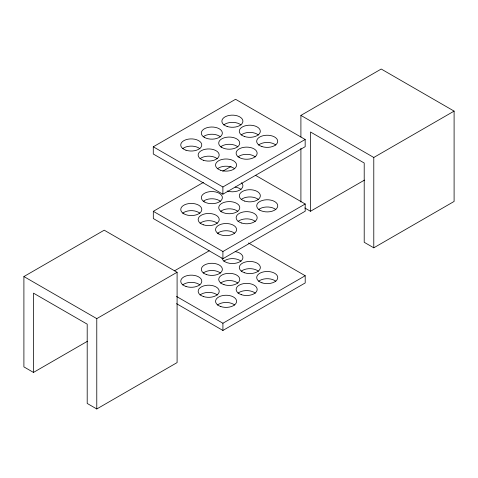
<?xml version="1.0" encoding="UTF-8"?>
<svg xmlns="http://www.w3.org/2000/svg" width="478" height="478" viewBox="0 0 478 478"><rect width="100%" height="100%" fill="white"/><g stroke="black" fill="none" stroke-linecap="round" stroke-linejoin="round"><path stroke-width="0.72" d="M153.277 146.794L235.564 99.287L305.167 139.474L305.167 146.686L222.885 194.193L153.277 154.006L153.277 146.794L222.885 186.982L305.167 139.474M300.907 137.055L300.907 115.401L381.223 69.035L454.1 111.111L454.1 201.447L373.784 247.813L364.206 242.286L364.206 163.01L310.485 131.994L310.485 211.27L304.737 207.948M23.9 276.553L104.216 230.187L177.093 272.263L177.093 362.599L96.777 408.965L87.199 403.438L87.199 324.162L33.478 293.145L33.478 372.422L23.9 366.889L23.9 276.553L96.777 318.629L177.093 272.263M255.575 175.354L305.203 204.004L305.203 211.216L222.915 258.723L153.313 218.542L153.313 211.324L203.455 182.375M222.736 171.244L231.095 166.416M174.524 270.805L209.239 250.765M300.907 115.401L373.784 157.477L454.1 111.111M153.313 211.324L222.915 251.512L305.203 204.004M310.485 211.27L364.457 180.11M33.478 372.422L87.45 341.262M176.513 296.45L222.915 323.242L305.203 275.734L305.203 282.946L222.915 330.453L176.513 303.661M248.488 242.985L305.203 275.734M373.784 157.477L373.784 247.813M300.907 148.252L300.907 202.003M222.885 186.982L222.885 194.193M222.915 251.512L222.915 258.723M222.915 323.242L222.915 330.453M96.777 318.629L96.777 408.965M235.146 251.601A10.516 6.071 0 0 1 242.83 258.347A10.516 6.071 0 0 1 232.117 263.539A10.516 6.071 0 0 1 221.947 257.995M217.472 305.048A10.516 6.071 0 0 1 234.704 305.048M238.044 293.169A10.516 6.071 0 0 1 255.276 293.169M258.616 281.291A10.516 6.071 0 0 1 275.848 281.291M241.211 271.247A10.516 6.071 0 0 1 258.443 271.247M223.812 261.203A10.516 6.071 0 0 1 241.043 261.203M220.639 283.125A10.516 6.071 0 0 1 237.871 283.125M203.24 273.075A10.516 6.071 0 0 1 220.472 273.075M182.668 284.954A10.516 6.071 0 0 1 199.9 284.954M200.067 294.998A10.516 6.071 0 0 1 217.305 294.998M241.533 182.71A10.516 6.071 0 0 1 239.86 190.035A10.516 6.071 0 0 1 227.169 191.003M217.472 233.318A10.516 6.071 0 0 1 234.704 233.318M238.044 221.445A10.516 6.071 0 0 1 255.276 221.445M258.616 209.567A10.516 6.071 0 0 1 275.848 209.567M241.211 199.523A10.516 6.071 0 0 1 258.443 199.523M235.146 187.089A10.516 6.071 0 0 1 241.043 189.473M220.639 211.396A10.516 6.071 0 0 1 237.871 211.396M203.24 201.352A10.516 6.071 0 0 1 220.472 201.352M182.668 213.23A10.516 6.071 0 0 1 199.9 213.23M200.067 223.274A10.516 6.071 0 0 1 217.305 223.274M217.436 168.788A10.516 6.071 0 0 1 234.674 168.788M238.008 156.909A10.516 6.071 0 0 1 255.24 156.909M258.58 145.037A10.516 6.071 0 0 1 275.812 145.037M241.181 134.987A10.516 6.071 0 0 1 258.413 134.987M223.776 124.943A10.516 6.071 0 0 1 241.008 124.943M220.609 146.866A10.516 6.071 0 0 1 237.841 146.866M203.204 136.822A10.516 6.071 0 0 1 220.442 136.822M182.638 148.694A10.516 6.071 0 0 1 199.87 148.694M200.037 158.744A10.516 6.071 0 0 1 217.269 158.744M206.598 274.605A10.516 6.071 0 0 0 222.372 269.347A10.516 6.071 0 0 0 206.598 264.089A10.516 6.071 0 0 0 206.598 274.605M241.402 294.699A10.516 6.071 0 0 0 257.176 289.441A10.516 6.071 0 0 0 241.402 284.183A10.516 6.071 0 0 0 241.402 294.699M186.026 286.483A10.516 6.071 0 0 0 201.8 281.219A10.516 6.071 0 0 0 186.026 275.961A10.516 6.071 0 0 0 186.026 286.483M203.425 296.527A10.516 6.071 0 0 0 219.205 291.269A10.516 6.071 0 0 0 203.425 286.011A10.516 6.071 0 0 0 203.425 296.527M220.83 306.571A10.516 6.071 0 0 0 236.604 301.313A10.516 6.071 0 0 0 220.83 296.055A10.516 6.071 0 0 0 220.83 306.571M261.968 282.821A10.516 6.071 0 0 0 277.748 277.563A10.516 6.071 0 0 0 261.968 272.305A10.516 6.071 0 0 0 261.968 282.821M223.997 284.649A10.516 6.071 0 0 0 239.771 279.391A10.516 6.071 0 0 0 223.997 274.133A10.516 6.071 0 0 0 223.997 284.649M244.569 272.777A10.516 6.071 0 0 0 260.343 267.519A10.516 6.071 0 0 0 244.569 262.255A10.516 6.071 0 0 0 244.569 272.777M204.417 201.913A10.516 6.071 0 0 0 222.013 199.189A10.516 6.071 0 0 0 209.131 191.756A10.516 6.071 0 0 0 204.417 201.913M241.402 222.969A10.516 6.071 0 0 0 257.176 217.711A10.516 6.071 0 0 0 241.402 212.453A10.516 6.071 0 0 0 241.402 222.969M183.845 213.791A10.516 6.071 0 0 0 201.441 211.067A10.516 6.071 0 0 0 188.565 203.628A10.516 6.071 0 0 0 183.845 213.791M203.425 224.803A10.516 6.071 0 0 0 219.205 219.539A10.516 6.071 0 0 0 203.425 214.281A10.516 6.071 0 0 0 203.425 224.803M218.649 233.885A10.516 6.071 0 0 0 236.246 231.161A10.516 6.071 0 0 0 223.363 223.722A10.516 6.071 0 0 0 218.649 233.885M259.793 210.129A10.516 6.071 0 0 0 277.389 207.41A10.516 6.071 0 0 0 264.507 199.971A10.516 6.071 0 0 0 259.793 210.129M221.822 211.957A10.516 6.071 0 0 0 239.418 209.239A10.516 6.071 0 0 0 226.536 201.8A10.516 6.071 0 0 0 221.822 211.957M244.569 201.047A10.516 6.071 0 0 0 260.343 195.789A10.516 6.071 0 0 0 244.569 190.531A10.516 6.071 0 0 0 244.569 201.047M204.387 137.383A10.516 6.071 0 0 0 221.983 134.659A10.516 6.071 0 0 0 209.101 127.22A10.516 6.071 0 0 0 204.387 137.383M227.134 126.467A10.516 6.071 0 0 0 242.914 121.209A10.516 6.071 0 0 0 227.134 115.951A10.516 6.071 0 0 0 227.134 126.467M239.191 157.471A10.516 6.071 0 0 0 256.782 154.752A10.516 6.071 0 0 0 243.905 147.314A10.516 6.071 0 0 0 239.191 157.471M185.996 150.223A10.516 6.071 0 0 0 201.77 144.965A10.516 6.071 0 0 0 185.996 139.707A10.516 6.071 0 0 0 185.996 150.223M203.395 160.267A10.516 6.071 0 0 0 219.169 155.009A10.516 6.071 0 0 0 203.395 149.751A10.516 6.071 0 0 0 203.395 160.267M220.794 170.317A10.516 6.071 0 0 0 236.574 165.059A10.516 6.071 0 0 0 220.794 159.801A10.516 6.071 0 0 0 220.794 170.317M261.938 146.561A10.516 6.071 0 0 0 277.712 141.303A10.516 6.071 0 0 0 261.938 136.045A10.516 6.071 0 0 0 261.938 146.561M221.786 147.427A10.516 6.071 0 0 0 239.382 144.703A10.516 6.071 0 0 0 226.5 137.27A10.516 6.071 0 0 0 221.786 147.427M244.539 136.517A10.516 6.071 0 0 0 260.313 131.259A10.516 6.071 0 0 0 244.539 126.001A10.516 6.071 0 0 0 244.539 136.517"/></g></svg>
